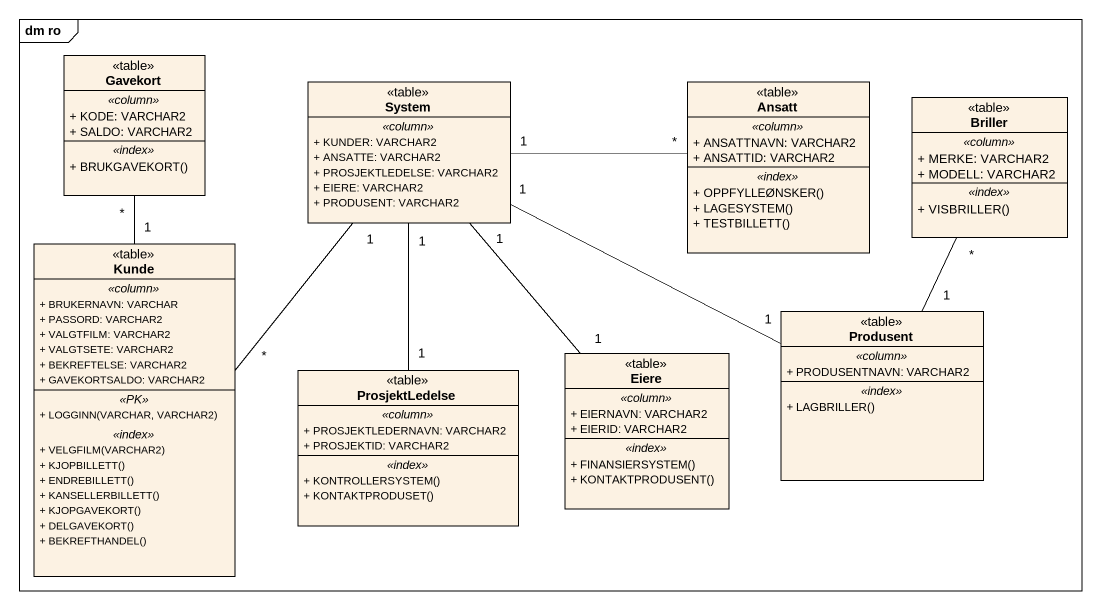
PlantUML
@startuml
mainframe dm ro
hide circle
hide empty members
skinparam classAttributeIconSize 0
class Gavekort <<table>> {
  .. <<column>> ..
  + KODE: VARCHAR2
  + SALDO: VARCHAR2
  .. <<index>> ..
  + BRUKGAVEKORT()
}
class System <<table>> {
  .. <<column>> ..
  + KUNDER: VARCHAR2
  + ANSATTE: VARCHAR2
  + PROSJEKTLEDELSE: VARCHAR2
  + EIERE: VARCHAR2
  + PRODUSENT: VARCHAR2
}
class Ansatt <<table>> {
  .. <<column>> ..
  + ANSATTNAVN: VARCHAR2
  + ANSATTID: VARCHAR2
  .. <<index>> ..
  + OPPFYLLEØNSKER()
  + LAGESYSTEM()
  + TESTBILLETT()
}
class Briller <<table>> {
  .. <<column>> ..
  + MERKE: VARCHAR2
  + MODELL: VARCHAR2
  .. <<index>> ..
  + VISBRILLER()
}
class Kunde <<table>> {
  .. <<column>> ..
  + BRUKERNAVN: VARCHAR
  + PASSORD: VARCHAR2
  + VALGTFILM: VARCHAR2
  + VALGTSETE: VARCHAR2
  + BEKREFTELSE: VARCHAR2
  + GAVEKORTSALDO: VARCHAR2
  .. <<PK>> ..
  + LOGGINN(VARCHAR, VARCHAR2)
  .. <<index>> ..
  + VELGFILM(VARCHAR2)
  + KJOPBILLETT()
  + ENDREBILLETT()
  + KANSELLERBILLETT()
  + KJOPGAVEKORT()
  + DELGAVEKORT()
  + BEKREFTHANDEL()
}
class Produsent <<table>> {
  .. <<column>> ..
  + PRODUSENTNAVN: VARCHAR2
  .. <<index>> ..
  + LAGBRILLER()
}
class ProsjektLedelse <<table>> {
  .. <<column>> ..
  + PROSJEKTLEDERNAVN: VARCHAR2
  + PROSJEKTID: VARCHAR2
  .. <<index>> ..
  + KONTROLLERSYSTEM()
  + KONTAKTPRODUSET()
}
class Eiere <<table>> {
  .. <<column>> ..
  + EIERNAVN: VARCHAR2
  + EIERID: VARCHAR2
  .. <<index>> ..
  + FINANSIERSYSTEM()
  + KONTAKTPRODUSENT()
}
Ansatt "*" -left- "1" System
Kunde "1" -up- "*" Gavekort
Kunde "*" -up- "1" System
Produsent "1" -left- "1" System
Produsent "1" -up- "*" Briller
ProsjektLedelse "1" -up- "1" System
Eiere "1" -up- "1" System
@enduml
